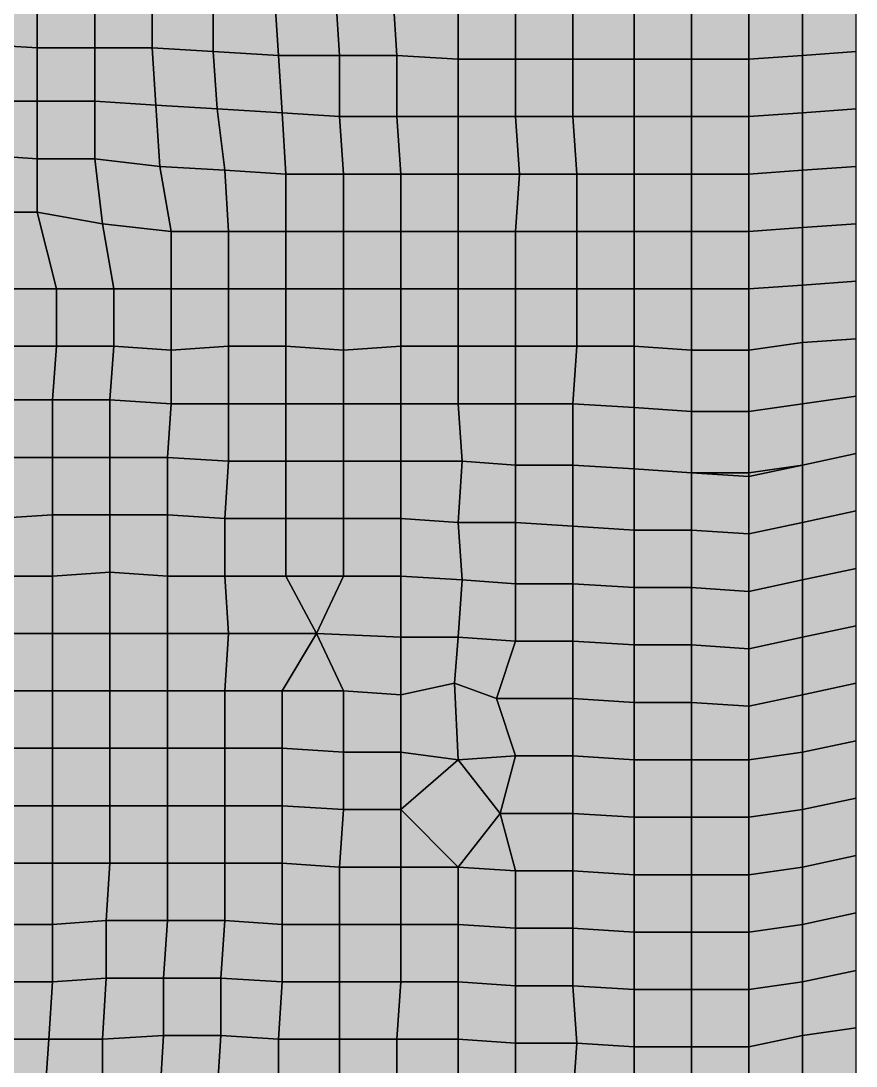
# Model space of a CAD drawing. Header units: metres. Extents: x -7480 to 79269, y -9100 to 45880.
# Drawn here: x 38194 to 42560, y 26720 to 32180 of the extents above; entities that cross this region are included whole.
import ezdxf

# ---------------------------------------------------------------- set-up
doc = ezdxf.new("R2010")
doc.units = ezdxf.units.M
doc.layers.add('COLOR_1', color=1, linetype='Continuous')
doc.layers.add('COLOR_181', color=181, linetype='Continuous')

msp = doc.modelspace()

# ---------------------------------------------------------------- hatches: boundary and pattern name
at = {"layer": 'COLOR_1'}
for points in [[(37940, 32060), (38280, 32040), (38280, 32340), (37940, 32340)], [(37940, 32060), (37980, 31760), (38280, 31760), (38280, 32040)]]:
    msp.add_hatch(color=256, dxfattribs=at).paths.add_polyline_path(points)
at = {"layer": 'COLOR_181'}
for points in [[(38280, 32040), (38580, 32040), (38580, 32340), (38280, 32340)], [(38580, 32040), (38880, 32040), (38880, 32340), (38580, 32340)], [(38880, 32040), (39200, 32020), (39200, 32320), (38880, 32340)], [(42280, 32000), (42560, 32020), (42560, 32340), (42280, 32300)], [(39200, 32020), (39540, 32000), (39520, 32320), (39200, 32320)], [(39520, 32320), (39540, 32000), (39860, 32000), (39840, 32300)], [(39840, 32300), (39860, 32000), (40160, 32000), (40140, 32300)], [(40140, 32300), (40160, 32000), (40480, 31980), (40480, 32280)], [(40480, 31980), (40780, 31980), (40780, 32280), (40480, 32280)], [(40780, 31980), (41080, 31980), (41080, 32280), (40780, 32280)], [(41080, 31980), (41400, 31980), (41400, 32280), (41080, 32280)], [(41400, 31980), (41700, 31980), (41700, 32280), (41400, 32280)], [(41700, 31980), (42000, 31980), (42000, 32280), (41700, 32280)], [(42000, 31980), (42280, 32000), (42280, 32300), (42000, 32280)], [(38280, 31760), (38580, 31760), (38580, 32040), (38280, 32040)], [(38580, 31760), (38900, 31740), (38880, 32040), (38580, 32040)], [(38880, 32040), (38900, 31740), (39220, 31720), (39200, 32020)], [(39200, 32020), (39220, 31720), (39560, 31700), (39540, 32000)], [(39540, 32000), (39560, 31700), (39860, 31680), (39860, 32000)], [(39860, 31680), (40160, 31680), (40160, 32000), (39860, 32000)], [(40160, 31680), (40480, 31680), (40480, 31980), (40160, 32000)], [(42000, 31680), (42280, 31700), (42280, 32000), (42000, 31980)], [(42280, 31700), (42560, 31720), (42560, 32020), (42280, 32000)], [(40480, 31680), (40780, 31680), (40780, 31980), (40480, 31980)], [(40780, 31680), (41080, 31680), (41080, 31980), (40780, 31980)], [(41080, 31680), (41400, 31680), (41400, 31980), (41080, 31980)], [(41400, 31680), (41700, 31680), (41700, 31980), (41400, 31980)], [(41700, 31680), (42000, 31680), (42000, 31980), (41700, 31980)], [(37980, 31480), (38280, 31460), (38280, 31760), (37980, 31760)], [(38280, 31460), (38580, 31460), (38580, 31760), (38280, 31760)], [(38580, 31460), (38920, 31420), (38900, 31740), (38580, 31760)], [(38900, 31740), (38920, 31420), (39260, 31400), (39220, 31720)], [(39220, 31720), (39260, 31400), (39580, 31380), (39560, 31700)], [(39560, 31700), (39580, 31380), (39880, 31380), (39860, 31680)], [(39860, 31680), (39880, 31380), (40180, 31380), (40160, 31680)], [(40160, 31680), (40180, 31380), (40480, 31380), (40480, 31680)], [(40480, 31380), (40800, 31380), (40780, 31680), (40480, 31680)], [(40780, 31680), (40800, 31380), (41100, 31380), (41080, 31680)], [(41080, 31680), (41100, 31380), (41400, 31380), (41400, 31680)], [(41400, 31380), (41700, 31380), (41700, 31680), (41400, 31680)], [(41700, 31380), (42000, 31380), (42000, 31680), (41700, 31680)], [(42000, 31380), (42280, 31400), (42280, 31700), (42000, 31680)], [(42280, 31400), (42560, 31420), (42560, 31720), (42280, 31700)], [(37980, 31480), (38000, 31180), (38280, 31180), (38280, 31460)], [(38280, 31180), (38620, 31120), (38580, 31460), (38280, 31460)], [(38580, 31460), (38620, 31120), (38980, 31080), (38920, 31420)], [(38920, 31420), (38980, 31080), (39280, 31080), (39260, 31400)], [(39260, 31400), (39280, 31080), (39580, 31080), (39580, 31380)], [(42000, 31080), (42280, 31100), (42280, 31400), (42000, 31380)], [(42280, 31100), (42560, 31120), (42560, 31420), (42280, 31400)], [(39580, 31080), (39880, 31080), (39880, 31380), (39580, 31380)], [(39880, 31080), (40180, 31080), (40180, 31380), (39880, 31380)], [(40180, 31080), (40480, 31080), (40480, 31380), (40180, 31380)], [(40480, 31080), (40780, 31080), (40800, 31380), (40480, 31380)], [(40780, 31080), (41100, 31080), (41100, 31380), (40800, 31380)], [(41100, 31080), (41400, 31080), (41400, 31380), (41100, 31380)], [(41400, 31080), (41700, 31080), (41700, 31380), (41400, 31380)], [(41700, 31080), (42000, 31080), (42000, 31380), (41700, 31380)], [(38000, 31180), (38080, 30780), (38380, 30780), (38280, 31180)], [(38280, 31180), (38380, 30780), (38680, 30780), (38620, 31120)], [(38620, 31120), (38680, 30780), (38980, 30780), (38980, 31080)], [(38980, 30780), (39280, 30780), (39280, 31080), (38980, 31080)], [(39280, 30780), (39580, 30780), (39580, 31080), (39280, 31080)], [(39580, 30780), (39880, 30780), (39880, 31080), (39580, 31080)], [(39880, 30780), (40180, 30780), (40180, 31080), (39880, 31080)], [(40180, 30780), (40480, 30780), (40480, 31080), (40180, 31080)], [(40480, 30780), (40780, 30780), (40780, 31080), (40480, 31080)], [(40780, 30780), (41100, 30780), (41100, 31080), (40780, 31080)], [(41100, 30780), (41400, 30780), (41400, 31080), (41100, 31080)], [(41400, 30780), (41700, 30780), (41700, 31080), (41400, 31080)], [(41700, 30780), (42000, 30780), (42000, 31080), (41700, 31080)], [(42000, 30780), (42280, 30800), (42280, 31100), (42000, 31080)], [(42280, 30800), (42560, 30820), (42560, 31120), (42280, 31100)], [(42000, 30460), (42280, 30500), (42280, 30800), (42000, 30780)], [(42280, 30500), (42560, 30520), (42560, 30820), (42280, 30800)], [(38080, 30480), (38380, 30480), (38380, 30780), (38080, 30780)], [(38380, 30480), (38680, 30480), (38680, 30780), (38380, 30780)], [(38680, 30480), (38980, 30460), (38980, 30780), (38680, 30780)], [(38980, 30460), (39280, 30480), (39280, 30780), (38980, 30780)], [(39280, 30480), (39580, 30480), (39580, 30780), (39280, 30780)], [(39580, 30480), (39880, 30460), (39880, 30780), (39580, 30780)], [(39880, 30460), (40180, 30480), (40180, 30780), (39880, 30780)], [(40180, 30480), (40480, 30480), (40480, 30780), (40180, 30780)], [(40480, 30480), (40780, 30480), (40780, 30780), (40480, 30780)], [(40780, 30480), (41100, 30480), (41100, 30780), (40780, 30780)], [(41100, 30480), (41400, 30480), (41400, 30780), (41100, 30780)], [(41400, 30480), (41700, 30460), (41700, 30780), (41400, 30780)], [(41700, 30460), (42000, 30460), (42000, 30780), (41700, 30780)], [(38060, 30200), (38360, 30200), (38380, 30480), (38080, 30480)], [(38360, 30200), (38660, 30200), (38680, 30480), (38380, 30480)], [(38660, 30200), (38980, 30180), (38980, 30460), (38680, 30480)], [(38980, 30180), (39280, 30180), (39280, 30480), (38980, 30460)], [(39280, 30180), (39580, 30180), (39580, 30480), (39280, 30480)], [(39580, 30180), (39880, 30180), (39880, 30460), (39580, 30480)], [(39880, 30180), (40180, 30180), (40180, 30480), (39880, 30460)], [(40180, 30180), (40480, 30180), (40480, 30480), (40180, 30480)], [(40480, 30180), (40780, 30180), (40780, 30480), (40480, 30480)], [(40780, 30180), (41080, 30180), (41100, 30480), (40780, 30480)], [(41080, 30180), (41400, 30160), (41400, 30480), (41100, 30480)], [(41400, 30160), (41700, 30140), (41700, 30460), (41400, 30480)], [(42000, 30140), (42280, 30180), (42280, 30500), (42000, 30460)], [(42280, 30180), (42560, 30220), (42560, 30520), (42280, 30500)], [(41700, 30140), (42000, 30140), (42000, 30460), (41700, 30460)], [(38060, 29900), (38360, 29900), (38360, 30200), (38060, 30200)], [(38360, 29900), (38660, 29900), (38660, 30200), (38360, 30200)], [(38660, 29900), (38960, 29900), (38980, 30180), (38660, 30200)], [(42280, 29860), (42560, 29920), (42560, 30220), (42280, 30180)], [(38960, 29900), (39280, 29880), (39280, 30180), (38980, 30180)], [(39280, 29880), (39580, 29880), (39580, 30180), (39280, 30180)], [(39580, 29880), (39880, 29880), (39880, 30180), (39580, 30180)], [(39880, 29880), (40180, 29880), (40180, 30180), (39880, 30180)], [(40180, 29880), (40500, 29880), (40480, 30180), (40180, 30180)], [(40480, 30180), (40500, 29880), (40780, 29860), (40780, 30180)], [(40780, 29860), (41080, 29860), (41080, 30180), (40780, 30180)], [(41080, 29860), (41400, 29840), (41400, 30160), (41080, 30180)], [(41400, 29840), (41700, 29820), (41700, 30140), (41400, 30160)], [(41700, 29820), (42000, 29820), (42000, 30140), (41700, 30140)], [(42000, 29820), (42280, 29860), (42280, 30180), (42000, 30140)], [(38060, 29580), (38360, 29600), (38360, 29900), (38060, 29900)], [(38360, 29600), (38660, 29600), (38660, 29900), (38360, 29900)], [(38660, 29600), (38960, 29600), (38960, 29900), (38660, 29900)], [(38960, 29600), (39260, 29580), (39280, 29880), (38960, 29900)], [(39260, 29580), (39580, 29580), (39580, 29880), (39280, 29880)], [(39580, 29580), (39880, 29580), (39880, 29880), (39580, 29880)], [(39880, 29580), (40180, 29580), (40180, 29880), (39880, 29880)], [(40180, 29580), (40480, 29560), (40500, 29880), (40180, 29880)], [(40480, 29560), (40780, 29560), (40780, 29860), (40500, 29880)], [(42280, 29560), (42560, 29620), (42560, 29920), (42280, 29860)], [(40780, 29560), (41080, 29540), (41080, 29860), (40780, 29860)], [(41080, 29540), (41400, 29520), (41400, 29840), (41080, 29860)], [(41400, 29520), (41700, 29520), (41700, 29820), (41400, 29840)], [(41700, 29520), (42000, 29500), (42000, 29800), (41700, 29820)], [(41700, 29820), (42000, 29800), (42000, 29820)], [(42000, 29500), (42280, 29560), (42280, 29860), (42000, 29800)], [(42000, 29800), (42280, 29860), (42000, 29820)], [(38060, 29280), (38360, 29280), (38360, 29600), (38060, 29580)], [(38360, 29280), (38660, 29300), (38660, 29600), (38360, 29600)], [(38660, 29300), (38960, 29280), (38960, 29600), (38660, 29600)], [(38960, 29280), (39260, 29280), (39260, 29580), (38960, 29600)], [(42280, 29260), (42560, 29320), (42560, 29620), (42280, 29560)], [(39260, 29280), (39580, 29280), (39580, 29580), (39260, 29580)], [(39580, 29280), (39880, 29280), (39880, 29580), (39580, 29580)], [(39880, 29280), (40180, 29280), (40180, 29580), (39880, 29580)], [(40180, 29280), (40500, 29260), (40480, 29560), (40180, 29580)], [(40480, 29560), (40500, 29260), (40780, 29240), (40780, 29560)], [(40780, 29240), (41080, 29240), (41080, 29540), (40780, 29560)], [(41080, 29240), (41400, 29220), (41400, 29520), (41080, 29540)], [(42000, 29200), (42280, 29260), (42280, 29560), (42000, 29500)], [(41400, 29220), (41700, 29220), (41700, 29520), (41400, 29520)], [(41700, 29220), (42000, 29200), (42000, 29500), (41700, 29520)], [(38060, 28980), (38360, 28980), (38360, 29280), (38060, 29280)], [(38360, 28980), (38660, 28980), (38660, 29300), (38360, 29280)], [(38660, 28980), (38960, 28980), (38960, 29280), (38660, 29300)], [(38960, 28980), (39280, 28980), (39260, 29280), (38960, 29280)], [(39260, 29280), (39280, 28980), (39740, 28980), (39580, 29280)], [(39580, 29280), (39740, 28980), (39880, 29280)], [(39740, 28980), (40180, 28960), (40180, 29280), (39880, 29280)], [(40180, 28960), (40480, 28960), (40500, 29260), (40180, 29280)], [(42280, 28960), (42560, 29020), (42560, 29320), (42280, 29260)], [(40480, 28960), (40780, 28940), (40780, 29240), (40500, 29260)], [(40780, 28940), (41080, 28940), (41080, 29240), (40780, 29240)], [(41080, 28940), (41400, 28920), (41400, 29220), (41080, 29240)], [(41400, 28920), (41700, 28920), (41700, 29220), (41400, 29220)], [(41700, 28920), (42000, 28900), (42000, 29200), (41700, 29220)], [(42000, 28900), (42280, 28960), (42280, 29260), (42000, 29200)], [(42280, 28660), (42560, 28720), (42560, 29020), (42280, 28960)], [(38060, 28680), (38360, 28680), (38360, 28980), (38060, 28980)], [(38360, 28680), (38660, 28680), (38660, 28980), (38360, 28980)], [(38660, 28680), (38960, 28680), (38960, 28980), (38660, 28980)], [(38960, 28680), (39260, 28680), (39280, 28980), (38960, 28980)], [(39260, 28680), (39560, 28680), (39740, 28980), (39280, 28980)], [(39560, 28680), (39880, 28680), (39740, 28980)], [(39740, 28980), (39880, 28680), (40180, 28660), (40180, 28960)], [(40180, 28660), (40460, 28720), (40480, 28960), (40180, 28960)], [(40460, 28720), (40680, 28640), (40780, 28940), (40480, 28960)], [(40680, 28640), (41080, 28640), (41080, 28940), (40780, 28940)], [(41080, 28640), (41400, 28620), (41400, 28920), (41080, 28940)], [(42000, 28600), (42280, 28660), (42280, 28960), (42000, 28900)], [(41400, 28620), (41700, 28620), (41700, 28920), (41400, 28920)], [(41700, 28620), (42000, 28600), (42000, 28900), (41700, 28920)], [(40180, 28360), (40480, 28320), (40460, 28720), (40180, 28660)], [(40460, 28720), (40480, 28320), (40780, 28340), (40680, 28640)], [(42280, 28360), (42560, 28420), (42560, 28720), (42280, 28660)], [(38060, 28380), (38360, 28380), (38360, 28680), (38060, 28680)], [(38360, 28380), (38660, 28380), (38660, 28680), (38360, 28680)], [(38660, 28380), (38960, 28380), (38960, 28680), (38660, 28680)], [(38960, 28380), (39260, 28380), (39260, 28680), (38960, 28680)], [(39260, 28380), (39560, 28380), (39560, 28680), (39260, 28680)], [(39560, 28380), (39880, 28360), (39880, 28680), (39560, 28680)], [(39880, 28360), (40180, 28360), (40180, 28660), (39880, 28680)], [(40680, 28640), (40780, 28340), (41080, 28340), (41080, 28640)], [(41080, 28340), (41400, 28320), (41400, 28620), (41080, 28640)], [(41400, 28320), (41700, 28320), (41700, 28620), (41400, 28620)], [(41700, 28320), (42000, 28320), (42000, 28600), (41700, 28620)], [(42000, 28320), (42280, 28360), (42280, 28660), (42000, 28600)], [(42280, 28060), (42560, 28120), (42560, 28420), (42280, 28360)], [(38060, 28080), (38360, 28080), (38360, 28380), (38060, 28380)], [(38360, 28080), (38660, 28080), (38660, 28380), (38360, 28380)], [(38660, 28080), (38960, 28080), (38960, 28380), (38660, 28380)], [(38960, 28080), (39260, 28080), (39260, 28380), (38960, 28380)], [(39260, 28080), (39560, 28080), (39560, 28380), (39260, 28380)], [(39560, 28080), (39880, 28060), (39880, 28360), (39560, 28380)], [(39880, 28060), (40180, 28060), (40180, 28360), (39880, 28360)], [(40180, 28060), (40480, 28320), (40180, 28360)], [(40480, 28320), (40700, 28040), (40780, 28340)], [(40700, 28040), (41080, 28040), (41080, 28340), (40780, 28340)], [(41080, 28040), (41400, 28020), (41400, 28320), (41080, 28340)], [(42000, 28020), (42280, 28060), (42280, 28360), (42000, 28320)], [(40180, 28060), (40480, 27760), (40700, 28040), (40480, 28320)], [(41400, 28020), (41700, 28020), (41700, 28320), (41400, 28320)], [(41700, 28020), (42000, 28020), (42000, 28320), (41700, 28320)], [(42280, 27760), (42560, 27820), (42560, 28120), (42280, 28060)], [(38060, 27780), (38360, 27780), (38360, 28080), (38060, 28080)], [(38360, 27780), (38660, 27780), (38660, 28080), (38360, 28080)], [(38660, 27780), (38960, 27780), (38960, 28080), (38660, 28080)], [(38960, 27780), (39260, 27780), (39260, 28080), (38960, 28080)], [(39260, 27780), (39560, 27780), (39560, 28080), (39260, 28080)], [(39560, 27780), (39860, 27760), (39880, 28060), (39560, 28080)], [(39860, 27760), (40180, 27760), (40180, 28060), (39880, 28060)], [(40180, 27760), (40480, 27760), (40180, 28060)], [(40480, 27760), (40780, 27740), (40700, 28040)], [(40700, 28040), (40780, 27740), (41080, 27740), (41080, 28040)], [(41080, 27740), (41400, 27720), (41400, 28020), (41080, 28040)], [(41400, 27720), (41700, 27720), (41700, 28020), (41400, 28020)], [(41700, 27720), (42000, 27720), (42000, 28020), (41700, 28020)], [(42000, 27720), (42280, 27760), (42280, 28060), (42000, 28020)], [(42280, 27460), (42560, 27520), (42560, 27820), (42280, 27760)], [(38060, 27460), (38360, 27460), (38360, 27780), (38060, 27780)], [(38360, 27460), (38640, 27480), (38660, 27780), (38360, 27780)], [(38640, 27480), (38960, 27480), (38960, 27780), (38660, 27780)], [(38960, 27480), (39260, 27480), (39260, 27780), (38960, 27780)], [(39260, 27480), (39560, 27460), (39560, 27780), (39260, 27780)], [(39560, 27460), (39860, 27460), (39860, 27760), (39560, 27780)], [(39860, 27460), (40180, 27460), (40180, 27760), (39860, 27760)], [(40180, 27460), (40480, 27460), (40480, 27760), (40180, 27760)], [(40480, 27460), (40780, 27440), (40780, 27740), (40480, 27760)], [(40780, 27440), (41080, 27440), (41080, 27740), (40780, 27740)], [(41080, 27440), (41400, 27420), (41400, 27720), (41080, 27740)], [(42000, 27420), (42280, 27460), (42280, 27760), (42000, 27720)], [(41400, 27420), (41700, 27420), (41700, 27720), (41400, 27720)], [(41700, 27420), (42000, 27420), (42000, 27720), (41700, 27720)], [(42280, 27160), (42560, 27220), (42560, 27520), (42280, 27460)], [(38360, 27160), (38640, 27180), (38640, 27480), (38360, 27460)], [(38640, 27180), (38940, 27180), (38960, 27480), (38640, 27480)], [(38940, 27180), (39240, 27180), (39260, 27480), (38960, 27480)], [(39240, 27180), (39560, 27160), (39560, 27460), (39260, 27480)], [(38060, 27160), (38360, 27160), (38360, 27460), (38060, 27460)], [(39560, 27160), (39860, 27160), (39860, 27460), (39560, 27460)], [(39860, 27160), (40180, 27160), (40180, 27460), (39860, 27460)], [(40180, 27160), (40480, 27160), (40480, 27460), (40180, 27460)], [(40480, 27160), (40780, 27140), (40780, 27440), (40480, 27460)], [(40780, 27140), (41080, 27140), (41080, 27440), (40780, 27440)], [(41080, 27140), (41400, 27120), (41400, 27420), (41080, 27440)], [(41400, 27120), (41700, 27120), (41700, 27420), (41400, 27420)], [(41700, 27120), (42000, 27120), (42000, 27420), (41700, 27420)], [(42000, 27120), (42280, 27160), (42280, 27460), (42000, 27420)], [(42280, 26880), (42560, 26920), (42560, 27220), (42280, 27160)], [(38060, 26860), (38340, 26860), (38360, 27160), (38060, 27160)], [(38340, 26860), (38620, 26860), (38640, 27180), (38360, 27160)], [(38620, 26860), (38940, 26880), (38940, 27180), (38640, 27180)], [(38940, 26880), (39240, 26880), (39240, 27180), (38940, 27180)], [(39240, 26880), (39540, 26860), (39560, 27160), (39240, 27180)], [(39540, 26860), (39860, 26860), (39860, 27160), (39560, 27160)], [(39860, 26860), (40160, 26860), (40180, 27160), (39860, 27160)], [(40160, 26860), (40480, 26860), (40480, 27160), (40180, 27160)], [(40480, 26860), (40780, 26840), (40780, 27140), (40480, 27160)], [(40780, 26840), (41100, 26840), (41080, 27140), (40780, 27140)], [(41080, 27140), (41100, 26840), (41400, 26820), (41400, 27120)], [(42000, 26820), (42280, 26880), (42280, 27160), (42000, 27120)], [(41400, 26820), (41700, 26820), (41700, 27120), (41400, 27120)], [(41700, 26820), (42000, 26820), (42000, 27120), (41700, 27120)], [(42280, 26580), (42560, 26620), (42560, 26920), (42280, 26880)], [(38620, 26560), (38920, 26560), (38940, 26880), (38620, 26860)], [(38920, 26560), (39220, 26580), (39240, 26880), (38940, 26880)], [(39220, 26580), (39540, 26560), (39540, 26860), (39240, 26880)], [(42000, 26520), (42280, 26580), (42280, 26880), (42000, 26820)], [(38040, 26560), (38320, 26560), (38340, 26860), (38060, 26860)], [(38320, 26560), (38620, 26560), (38620, 26860), (38340, 26860)], [(39540, 26560), (39860, 26560), (39860, 26860), (39540, 26860)], [(39860, 26560), (40160, 26560), (40160, 26860), (39860, 26860)], [(40160, 26560), (40480, 26560), (40480, 26860), (40160, 26860)], [(40480, 26560), (40780, 26540), (40780, 26840), (40480, 26860)], [(40780, 26540), (41080, 26540), (41100, 26840), (40780, 26840)], [(41080, 26540), (41400, 26520), (41400, 26820), (41100, 26840)], [(41400, 26520), (41700, 26520), (41700, 26820), (41400, 26820)], [(41700, 26520), (42000, 26520), (42000, 26820), (41700, 26820)]]:
    msp.add_hatch(color=256, dxfattribs=at).paths.add_polyline_path(points)

# ---------------------------------------------------------------- linework, layer by layer
at = {"layer": 'COLOR_1'}
for points in [[(37940, 32060), (38280, 32040), (38280, 32340), (37940, 32340)], [(37940, 32060), (37980, 31760), (38280, 31760), (38280, 32040)]]:
    msp.add_lwpolyline(points, close=True, dxfattribs=at)
at = {"layer": 'COLOR_181'}
for points in [[(38280, 32040), (38580, 32040), (38580, 32340), (38280, 32340)], [(38580, 32040), (38880, 32040), (38880, 32340), (38580, 32340)], [(38880, 32040), (39200, 32020), (39200, 32320), (38880, 32340)], [(42280, 32000), (42560, 32020), (42560, 32340), (42280, 32300)], [(39200, 32020), (39540, 32000), (39520, 32320), (39200, 32320)], [(39520, 32320), (39540, 32000), (39860, 32000), (39840, 32300)], [(39840, 32300), (39860, 32000), (40160, 32000), (40140, 32300)], [(40140, 32300), (40160, 32000), (40480, 31980), (40480, 32280)], [(40480, 31980), (40780, 31980), (40780, 32280), (40480, 32280)], [(40780, 31980), (41080, 31980), (41080, 32280), (40780, 32280)], [(41080, 31980), (41400, 31980), (41400, 32280), (41080, 32280)], [(41400, 31980), (41700, 31980), (41700, 32280), (41400, 32280)], [(41700, 31980), (42000, 31980), (42000, 32280), (41700, 32280)], [(42000, 31980), (42280, 32000), (42280, 32300), (42000, 32280)], [(38280, 31760), (38580, 31760), (38580, 32040), (38280, 32040)], [(38580, 31760), (38900, 31740), (38880, 32040), (38580, 32040)], [(38880, 32040), (38900, 31740), (39220, 31720), (39200, 32020)], [(39200, 32020), (39220, 31720), (39560, 31700), (39540, 32000)], [(39540, 32000), (39560, 31700), (39860, 31680), (39860, 32000)], [(39860, 31680), (40160, 31680), (40160, 32000), (39860, 32000)], [(40160, 31680), (40480, 31680), (40480, 31980), (40160, 32000)], [(42000, 31680), (42280, 31700), (42280, 32000), (42000, 31980)], [(42280, 31700), (42560, 31720), (42560, 32020), (42280, 32000)], [(40480, 31680), (40780, 31680), (40780, 31980), (40480, 31980)], [(40780, 31680), (41080, 31680), (41080, 31980), (40780, 31980)], [(41080, 31680), (41400, 31680), (41400, 31980), (41080, 31980)], [(41400, 31680), (41700, 31680), (41700, 31980), (41400, 31980)], [(41700, 31680), (42000, 31680), (42000, 31980), (41700, 31980)], [(37980, 31480), (38280, 31460), (38280, 31760), (37980, 31760)], [(38280, 31460), (38580, 31460), (38580, 31760), (38280, 31760)], [(38580, 31460), (38920, 31420), (38900, 31740), (38580, 31760)], [(38900, 31740), (38920, 31420), (39260, 31400), (39220, 31720)], [(39220, 31720), (39260, 31400), (39580, 31380), (39560, 31700)], [(39560, 31700), (39580, 31380), (39880, 31380), (39860, 31680)], [(39860, 31680), (39880, 31380), (40180, 31380), (40160, 31680)], [(40160, 31680), (40180, 31380), (40480, 31380), (40480, 31680)], [(40480, 31380), (40800, 31380), (40780, 31680), (40480, 31680)], [(40780, 31680), (40800, 31380), (41100, 31380), (41080, 31680)], [(41080, 31680), (41100, 31380), (41400, 31380), (41400, 31680)], [(41400, 31380), (41700, 31380), (41700, 31680), (41400, 31680)], [(41700, 31380), (42000, 31380), (42000, 31680), (41700, 31680)], [(42000, 31380), (42280, 31400), (42280, 31700), (42000, 31680)], [(42280, 31400), (42560, 31420), (42560, 31720), (42280, 31700)], [(37980, 31480), (38000, 31180), (38280, 31180), (38280, 31460)], [(38280, 31180), (38620, 31120), (38580, 31460), (38280, 31460)], [(38580, 31460), (38620, 31120), (38980, 31080), (38920, 31420)], [(38920, 31420), (38980, 31080), (39280, 31080), (39260, 31400)], [(39260, 31400), (39280, 31080), (39580, 31080), (39580, 31380)], [(42000, 31080), (42280, 31100), (42280, 31400), (42000, 31380)], [(42280, 31100), (42560, 31120), (42560, 31420), (42280, 31400)], [(39580, 31080), (39880, 31080), (39880, 31380), (39580, 31380)], [(39880, 31080), (40180, 31080), (40180, 31380), (39880, 31380)], [(40180, 31080), (40480, 31080), (40480, 31380), (40180, 31380)], [(40480, 31080), (40780, 31080), (40800, 31380), (40480, 31380)], [(40780, 31080), (41100, 31080), (41100, 31380), (40800, 31380)], [(41100, 31080), (41400, 31080), (41400, 31380), (41100, 31380)], [(41400, 31080), (41700, 31080), (41700, 31380), (41400, 31380)], [(41700, 31080), (42000, 31080), (42000, 31380), (41700, 31380)], [(38000, 31180), (38080, 30780), (38380, 30780), (38280, 31180)], [(38280, 31180), (38380, 30780), (38680, 30780), (38620, 31120)], [(38620, 31120), (38680, 30780), (38980, 30780), (38980, 31080)], [(38980, 30780), (39280, 30780), (39280, 31080), (38980, 31080)], [(39280, 30780), (39580, 30780), (39580, 31080), (39280, 31080)], [(39580, 30780), (39880, 30780), (39880, 31080), (39580, 31080)], [(39880, 30780), (40180, 30780), (40180, 31080), (39880, 31080)], [(40180, 30780), (40480, 30780), (40480, 31080), (40180, 31080)], [(40480, 30780), (40780, 30780), (40780, 31080), (40480, 31080)], [(40780, 30780), (41100, 30780), (41100, 31080), (40780, 31080)], [(41100, 30780), (41400, 30780), (41400, 31080), (41100, 31080)], [(41400, 30780), (41700, 30780), (41700, 31080), (41400, 31080)], [(41700, 30780), (42000, 30780), (42000, 31080), (41700, 31080)], [(42000, 30780), (42280, 30800), (42280, 31100), (42000, 31080)], [(42280, 30800), (42560, 30820), (42560, 31120), (42280, 31100)], [(42000, 30460), (42280, 30500), (42280, 30800), (42000, 30780)], [(42280, 30500), (42560, 30520), (42560, 30820), (42280, 30800)], [(38080, 30480), (38380, 30480), (38380, 30780), (38080, 30780)], [(38380, 30480), (38680, 30480), (38680, 30780), (38380, 30780)], [(38680, 30480), (38980, 30460), (38980, 30780), (38680, 30780)], [(38980, 30460), (39280, 30480), (39280, 30780), (38980, 30780)], [(39280, 30480), (39580, 30480), (39580, 30780), (39280, 30780)], [(39580, 30480), (39880, 30460), (39880, 30780), (39580, 30780)], [(39880, 30460), (40180, 30480), (40180, 30780), (39880, 30780)], [(40180, 30480), (40480, 30480), (40480, 30780), (40180, 30780)], [(40480, 30480), (40780, 30480), (40780, 30780), (40480, 30780)], [(40780, 30480), (41100, 30480), (41100, 30780), (40780, 30780)], [(41100, 30480), (41400, 30480), (41400, 30780), (41100, 30780)], [(41400, 30480), (41700, 30460), (41700, 30780), (41400, 30780)], [(41700, 30460), (42000, 30460), (42000, 30780), (41700, 30780)], [(38060, 30200), (38360, 30200), (38380, 30480), (38080, 30480)], [(38360, 30200), (38660, 30200), (38680, 30480), (38380, 30480)], [(38660, 30200), (38980, 30180), (38980, 30460), (38680, 30480)], [(38980, 30180), (39280, 30180), (39280, 30480), (38980, 30460)], [(39280, 30180), (39580, 30180), (39580, 30480), (39280, 30480)], [(39580, 30180), (39880, 30180), (39880, 30460), (39580, 30480)], [(39880, 30180), (40180, 30180), (40180, 30480), (39880, 30460)], [(40180, 30180), (40480, 30180), (40480, 30480), (40180, 30480)], [(40480, 30180), (40780, 30180), (40780, 30480), (40480, 30480)], [(40780, 30180), (41080, 30180), (41100, 30480), (40780, 30480)], [(41080, 30180), (41400, 30160), (41400, 30480), (41100, 30480)], [(41400, 30160), (41700, 30140), (41700, 30460), (41400, 30480)], [(42000, 30140), (42280, 30180), (42280, 30500), (42000, 30460)], [(42280, 30180), (42560, 30220), (42560, 30520), (42280, 30500)], [(41700, 30140), (42000, 30140), (42000, 30460), (41700, 30460)], [(38060, 29900), (38360, 29900), (38360, 30200), (38060, 30200)], [(38360, 29900), (38660, 29900), (38660, 30200), (38360, 30200)], [(38660, 29900), (38960, 29900), (38980, 30180), (38660, 30200)], [(42280, 29860), (42560, 29920), (42560, 30220), (42280, 30180)], [(38960, 29900), (39280, 29880), (39280, 30180), (38980, 30180)], [(39280, 29880), (39580, 29880), (39580, 30180), (39280, 30180)], [(39580, 29880), (39880, 29880), (39880, 30180), (39580, 30180)], [(39880, 29880), (40180, 29880), (40180, 30180), (39880, 30180)], [(40180, 29880), (40500, 29880), (40480, 30180), (40180, 30180)], [(40480, 30180), (40500, 29880), (40780, 29860), (40780, 30180)], [(40780, 29860), (41080, 29860), (41080, 30180), (40780, 30180)], [(41080, 29860), (41400, 29840), (41400, 30160), (41080, 30180)], [(41400, 29840), (41700, 29820), (41700, 30140), (41400, 30160)], [(41700, 29820), (42000, 29820), (42000, 30140), (41700, 30140)], [(42000, 29820), (42280, 29860), (42280, 30180), (42000, 30140)], [(38060, 29580), (38360, 29600), (38360, 29900), (38060, 29900)], [(38360, 29600), (38660, 29600), (38660, 29900), (38360, 29900)], [(38660, 29600), (38960, 29600), (38960, 29900), (38660, 29900)], [(38960, 29600), (39260, 29580), (39280, 29880), (38960, 29900)], [(39260, 29580), (39580, 29580), (39580, 29880), (39280, 29880)], [(39580, 29580), (39880, 29580), (39880, 29880), (39580, 29880)], [(39880, 29580), (40180, 29580), (40180, 29880), (39880, 29880)], [(40180, 29580), (40480, 29560), (40500, 29880), (40180, 29880)], [(40480, 29560), (40780, 29560), (40780, 29860), (40500, 29880)], [(42280, 29560), (42560, 29620), (42560, 29920), (42280, 29860)], [(40780, 29560), (41080, 29540), (41080, 29860), (40780, 29860)], [(41080, 29540), (41400, 29520), (41400, 29840), (41080, 29860)], [(41400, 29520), (41700, 29520), (41700, 29820), (41400, 29840)], [(41700, 29520), (42000, 29500), (42000, 29800), (41700, 29820)], [(41700, 29820), (42000, 29800), (42000, 29820)], [(42000, 29500), (42280, 29560), (42280, 29860), (42000, 29800)], [(42000, 29800), (42280, 29860), (42000, 29820)], [(38060, 29280), (38360, 29280), (38360, 29600), (38060, 29580)], [(38360, 29280), (38660, 29300), (38660, 29600), (38360, 29600)], [(38660, 29300), (38960, 29280), (38960, 29600), (38660, 29600)], [(38960, 29280), (39260, 29280), (39260, 29580), (38960, 29600)], [(42280, 29260), (42560, 29320), (42560, 29620), (42280, 29560)], [(39260, 29280), (39580, 29280), (39580, 29580), (39260, 29580)], [(39580, 29280), (39880, 29280), (39880, 29580), (39580, 29580)], [(39880, 29280), (40180, 29280), (40180, 29580), (39880, 29580)], [(40180, 29280), (40500, 29260), (40480, 29560), (40180, 29580)], [(40480, 29560), (40500, 29260), (40780, 29240), (40780, 29560)], [(40780, 29240), (41080, 29240), (41080, 29540), (40780, 29560)], [(41080, 29240), (41400, 29220), (41400, 29520), (41080, 29540)], [(42000, 29200), (42280, 29260), (42280, 29560), (42000, 29500)], [(41400, 29220), (41700, 29220), (41700, 29520), (41400, 29520)], [(41700, 29220), (42000, 29200), (42000, 29500), (41700, 29520)], [(38060, 28980), (38360, 28980), (38360, 29280), (38060, 29280)], [(38360, 28980), (38660, 28980), (38660, 29300), (38360, 29280)], [(38660, 28980), (38960, 28980), (38960, 29280), (38660, 29300)], [(38960, 28980), (39280, 28980), (39260, 29280), (38960, 29280)], [(39260, 29280), (39280, 28980), (39740, 28980), (39580, 29280)], [(39580, 29280), (39740, 28980), (39880, 29280)], [(39740, 28980), (40180, 28960), (40180, 29280), (39880, 29280)], [(40180, 28960), (40480, 28960), (40500, 29260), (40180, 29280)], [(42280, 28960), (42560, 29020), (42560, 29320), (42280, 29260)], [(40480, 28960), (40780, 28940), (40780, 29240), (40500, 29260)], [(40780, 28940), (41080, 28940), (41080, 29240), (40780, 29240)], [(41080, 28940), (41400, 28920), (41400, 29220), (41080, 29240)], [(41400, 28920), (41700, 28920), (41700, 29220), (41400, 29220)], [(41700, 28920), (42000, 28900), (42000, 29200), (41700, 29220)], [(42000, 28900), (42280, 28960), (42280, 29260), (42000, 29200)], [(42280, 28660), (42560, 28720), (42560, 29020), (42280, 28960)], [(38060, 28680), (38360, 28680), (38360, 28980), (38060, 28980)], [(38360, 28680), (38660, 28680), (38660, 28980), (38360, 28980)], [(38660, 28680), (38960, 28680), (38960, 28980), (38660, 28980)], [(38960, 28680), (39260, 28680), (39280, 28980), (38960, 28980)], [(39260, 28680), (39560, 28680), (39740, 28980), (39280, 28980)], [(39560, 28680), (39880, 28680), (39740, 28980)], [(39740, 28980), (39880, 28680), (40180, 28660), (40180, 28960)], [(40180, 28660), (40460, 28720), (40480, 28960), (40180, 28960)], [(40460, 28720), (40680, 28640), (40780, 28940), (40480, 28960)], [(40680, 28640), (41080, 28640), (41080, 28940), (40780, 28940)], [(41080, 28640), (41400, 28620), (41400, 28920), (41080, 28940)], [(42000, 28600), (42280, 28660), (42280, 28960), (42000, 28900)], [(41400, 28620), (41700, 28620), (41700, 28920), (41400, 28920)], [(41700, 28620), (42000, 28600), (42000, 28900), (41700, 28920)], [(40180, 28360), (40480, 28320), (40460, 28720), (40180, 28660)], [(40460, 28720), (40480, 28320), (40780, 28340), (40680, 28640)], [(42280, 28360), (42560, 28420), (42560, 28720), (42280, 28660)], [(38060, 28380), (38360, 28380), (38360, 28680), (38060, 28680)], [(38360, 28380), (38660, 28380), (38660, 28680), (38360, 28680)], [(38660, 28380), (38960, 28380), (38960, 28680), (38660, 28680)], [(38960, 28380), (39260, 28380), (39260, 28680), (38960, 28680)], [(39260, 28380), (39560, 28380), (39560, 28680), (39260, 28680)], [(39560, 28380), (39880, 28360), (39880, 28680), (39560, 28680)], [(39880, 28360), (40180, 28360), (40180, 28660), (39880, 28680)], [(40680, 28640), (40780, 28340), (41080, 28340), (41080, 28640)], [(41080, 28340), (41400, 28320), (41400, 28620), (41080, 28640)], [(41400, 28320), (41700, 28320), (41700, 28620), (41400, 28620)], [(41700, 28320), (42000, 28320), (42000, 28600), (41700, 28620)], [(42000, 28320), (42280, 28360), (42280, 28660), (42000, 28600)], [(42280, 28060), (42560, 28120), (42560, 28420), (42280, 28360)], [(38060, 28080), (38360, 28080), (38360, 28380), (38060, 28380)], [(38360, 28080), (38660, 28080), (38660, 28380), (38360, 28380)], [(38660, 28080), (38960, 28080), (38960, 28380), (38660, 28380)], [(38960, 28080), (39260, 28080), (39260, 28380), (38960, 28380)], [(39260, 28080), (39560, 28080), (39560, 28380), (39260, 28380)], [(39560, 28080), (39880, 28060), (39880, 28360), (39560, 28380)], [(39880, 28060), (40180, 28060), (40180, 28360), (39880, 28360)], [(40180, 28060), (40480, 28320), (40180, 28360)], [(40480, 28320), (40700, 28040), (40780, 28340)], [(40700, 28040), (41080, 28040), (41080, 28340), (40780, 28340)], [(41080, 28040), (41400, 28020), (41400, 28320), (41080, 28340)], [(42000, 28020), (42280, 28060), (42280, 28360), (42000, 28320)], [(40180, 28060), (40480, 27760), (40700, 28040), (40480, 28320)], [(41400, 28020), (41700, 28020), (41700, 28320), (41400, 28320)], [(41700, 28020), (42000, 28020), (42000, 28320), (41700, 28320)], [(42280, 27760), (42560, 27820), (42560, 28120), (42280, 28060)], [(38060, 27780), (38360, 27780), (38360, 28080), (38060, 28080)], [(38360, 27780), (38660, 27780), (38660, 28080), (38360, 28080)], [(38660, 27780), (38960, 27780), (38960, 28080), (38660, 28080)], [(38960, 27780), (39260, 27780), (39260, 28080), (38960, 28080)], [(39260, 27780), (39560, 27780), (39560, 28080), (39260, 28080)], [(39560, 27780), (39860, 27760), (39880, 28060), (39560, 28080)], [(39860, 27760), (40180, 27760), (40180, 28060), (39880, 28060)], [(40180, 27760), (40480, 27760), (40180, 28060)], [(40480, 27760), (40780, 27740), (40700, 28040)], [(40700, 28040), (40780, 27740), (41080, 27740), (41080, 28040)], [(41080, 27740), (41400, 27720), (41400, 28020), (41080, 28040)], [(41400, 27720), (41700, 27720), (41700, 28020), (41400, 28020)], [(41700, 27720), (42000, 27720), (42000, 28020), (41700, 28020)], [(42000, 27720), (42280, 27760), (42280, 28060), (42000, 28020)], [(42280, 27460), (42560, 27520), (42560, 27820), (42280, 27760)], [(38060, 27460), (38360, 27460), (38360, 27780), (38060, 27780)], [(38360, 27460), (38640, 27480), (38660, 27780), (38360, 27780)], [(38640, 27480), (38960, 27480), (38960, 27780), (38660, 27780)], [(38960, 27480), (39260, 27480), (39260, 27780), (38960, 27780)], [(39260, 27480), (39560, 27460), (39560, 27780), (39260, 27780)], [(39560, 27460), (39860, 27460), (39860, 27760), (39560, 27780)], [(39860, 27460), (40180, 27460), (40180, 27760), (39860, 27760)], [(40180, 27460), (40480, 27460), (40480, 27760), (40180, 27760)], [(40480, 27460), (40780, 27440), (40780, 27740), (40480, 27760)], [(40780, 27440), (41080, 27440), (41080, 27740), (40780, 27740)], [(41080, 27440), (41400, 27420), (41400, 27720), (41080, 27740)], [(42000, 27420), (42280, 27460), (42280, 27760), (42000, 27720)], [(41400, 27420), (41700, 27420), (41700, 27720), (41400, 27720)], [(41700, 27420), (42000, 27420), (42000, 27720), (41700, 27720)], [(42280, 27160), (42560, 27220), (42560, 27520), (42280, 27460)], [(38360, 27160), (38640, 27180), (38640, 27480), (38360, 27460)], [(38640, 27180), (38940, 27180), (38960, 27480), (38640, 27480)], [(38940, 27180), (39240, 27180), (39260, 27480), (38960, 27480)], [(39240, 27180), (39560, 27160), (39560, 27460), (39260, 27480)], [(38060, 27160), (38360, 27160), (38360, 27460), (38060, 27460)], [(39560, 27160), (39860, 27160), (39860, 27460), (39560, 27460)], [(39860, 27160), (40180, 27160), (40180, 27460), (39860, 27460)], [(40180, 27160), (40480, 27160), (40480, 27460), (40180, 27460)], [(40480, 27160), (40780, 27140), (40780, 27440), (40480, 27460)], [(40780, 27140), (41080, 27140), (41080, 27440), (40780, 27440)], [(41080, 27140), (41400, 27120), (41400, 27420), (41080, 27440)], [(41400, 27120), (41700, 27120), (41700, 27420), (41400, 27420)], [(41700, 27120), (42000, 27120), (42000, 27420), (41700, 27420)], [(42000, 27120), (42280, 27160), (42280, 27460), (42000, 27420)], [(42280, 26880), (42560, 26920), (42560, 27220), (42280, 27160)], [(38060, 26860), (38340, 26860), (38360, 27160), (38060, 27160)], [(38340, 26860), (38620, 26860), (38640, 27180), (38360, 27160)], [(38620, 26860), (38940, 26880), (38940, 27180), (38640, 27180)], [(38940, 26880), (39240, 26880), (39240, 27180), (38940, 27180)], [(39240, 26880), (39540, 26860), (39560, 27160), (39240, 27180)], [(39540, 26860), (39860, 26860), (39860, 27160), (39560, 27160)], [(39860, 26860), (40160, 26860), (40180, 27160), (39860, 27160)], [(40160, 26860), (40480, 26860), (40480, 27160), (40180, 27160)], [(40480, 26860), (40780, 26840), (40780, 27140), (40480, 27160)], [(40780, 26840), (41100, 26840), (41080, 27140), (40780, 27140)], [(41080, 27140), (41100, 26840), (41400, 26820), (41400, 27120)], [(42000, 26820), (42280, 26880), (42280, 27160), (42000, 27120)], [(41400, 26820), (41700, 26820), (41700, 27120), (41400, 27120)], [(41700, 26820), (42000, 26820), (42000, 27120), (41700, 27120)], [(42280, 26580), (42560, 26620), (42560, 26920), (42280, 26880)], [(38620, 26560), (38920, 26560), (38940, 26880), (38620, 26860)], [(38920, 26560), (39220, 26580), (39240, 26880), (38940, 26880)], [(39220, 26580), (39540, 26560), (39540, 26860), (39240, 26880)], [(42000, 26520), (42280, 26580), (42280, 26880), (42000, 26820)], [(38040, 26560), (38320, 26560), (38340, 26860), (38060, 26860)], [(38320, 26560), (38620, 26560), (38620, 26860), (38340, 26860)], [(39540, 26560), (39860, 26560), (39860, 26860), (39540, 26860)], [(39860, 26560), (40160, 26560), (40160, 26860), (39860, 26860)], [(40160, 26560), (40480, 26560), (40480, 26860), (40160, 26860)], [(40480, 26560), (40780, 26540), (40780, 26840), (40480, 26860)], [(40780, 26540), (41080, 26540), (41100, 26840), (40780, 26840)], [(41080, 26540), (41400, 26520), (41400, 26820), (41100, 26840)], [(41400, 26520), (41700, 26520), (41700, 26820), (41400, 26820)], [(41700, 26520), (42000, 26520), (42000, 26820), (41700, 26820)]]:
    msp.add_lwpolyline(points, close=True, dxfattribs=at)

doc.saveas('drawing.dxf')
